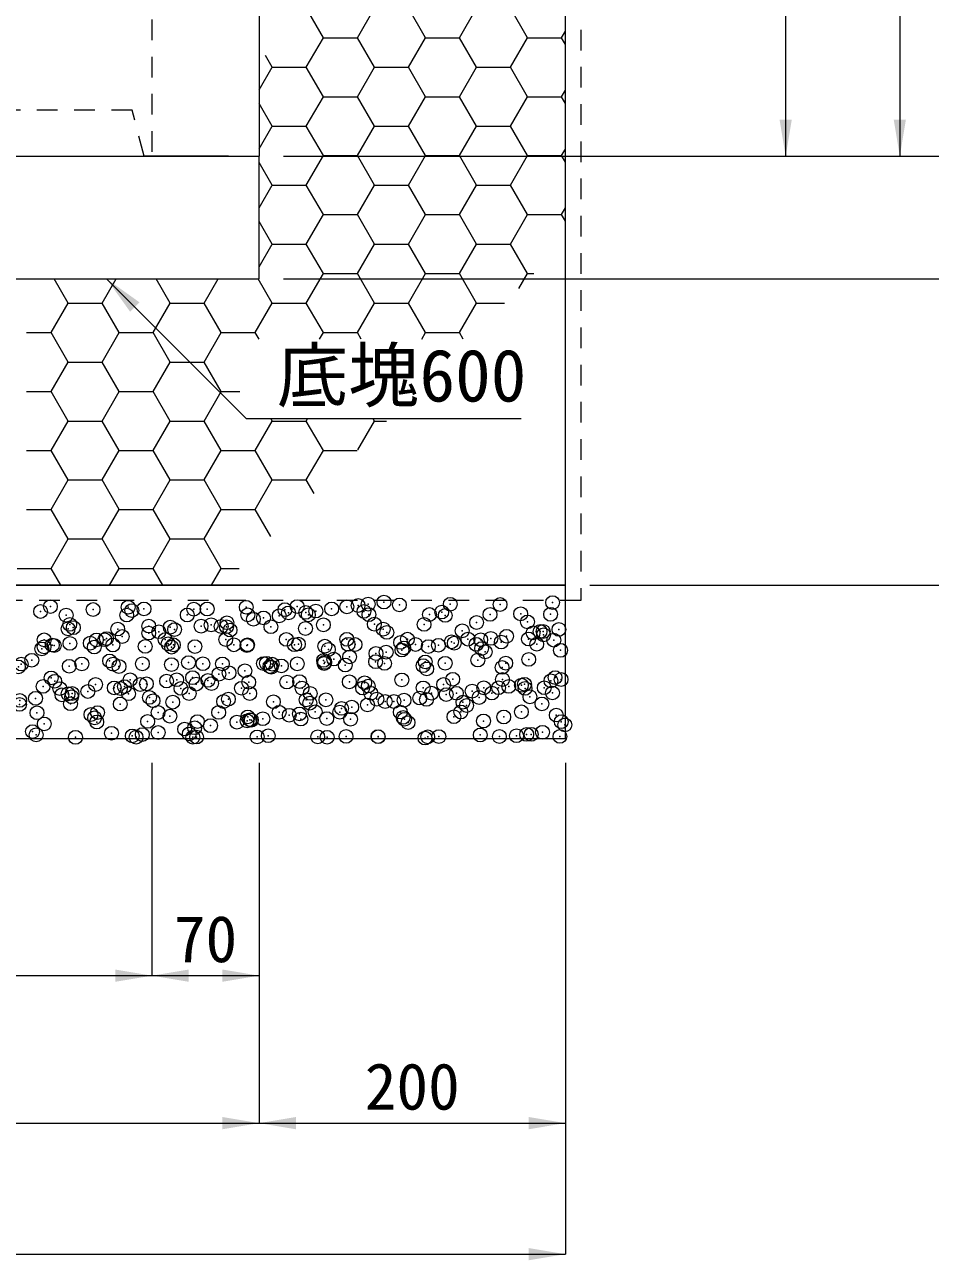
# Model space of a CAD drawing. Units: millimetres at full size. Extents: x 40781 to 122968, y -21714 to -2620.
# Drawn here: x 118220 to 118811, y -7458 to -6651 of the extents above; entities that cross this region are included whole.
import ezdxf
from ezdxf.enums import TextEntityAlignment as Align

# ---------------------------------------------------------------- set-up
doc = ezdxf.new("R2010")
doc.units = ezdxf.units.MM
doc.header["$LTSCALE"] = 18
doc.header["$PDMODE"] = 32
doc.header["$PDSIZE"] = 9
doc.linetypes.add('USER2', pattern=[1.35, 0.75, -0.6])
for name, color, linetype, lineweight in [('ハッチング', 7, 'Continuous', 5), ('寸法線', 7, 'Continuous', 9), ('本体', 2, 'Continuous', 13)]:
    doc.layers.add(name, color=color, linetype=linetype, lineweight=lineweight)
doc.styles.add('ＭＳ ゴシック', font='')
doc.styles.get('ＭＳ ゴシック').set_extended_font_data('MS Gothic')

# ---------------------------------------------------------------- blocks, each defined once
blk = doc.blocks.new('filled_arrow')
at = {"color": 0, "linetype": 'Continuous', "lineweight": -2}
blk.add_solid([(7.5, 1.25), (0, 0), (7.5, -1.25)], dxfattribs=at)

msp = doc.modelspace()

# ---------------------------------------------------------------- linework, layer by layer
at = {"layer": 'ハッチング'}
for p, q in [((118414.8, -6659.61), (118405.29, -6643.13)), ((118437.02, -6659.61), (118448.14, -6640.36)), ((118481.47, -6659.61), (118470.36, -6640.36)), ((118503.7, -6659.61), (118514.81, -6640.36)), ((118548.15, -6659.61), (118537.04, -6640.36)), ((118403.69, -6678.85), (118414.8, -6659.61)), ((118414.8, -6659.61), (118437.02, -6659.61)), ((118448.14, -6678.85), (118437.02, -6659.61)), ((118470.36, -6678.85), (118481.47, -6659.61)), ((118481.48, -6659.61), (118503.7, -6659.61)), ((118514.81, -6678.85), (118503.7, -6659.61)), ((118537.04, -6678.85), (118548.15, -6659.61)), ((118548.15, -6659.61), (118570.38, -6659.61)), ((118570.37, -6659.61), (118572.88, -6655.26)), ((118572.88, -6663.95), (118570.37, -6659.61)), ((118381.46, -6678.85), (118377.11, -6671.31)), ((118372.88, -6693.71), (118381.46, -6678.85)), ((118381.46, -6678.85), (118403.69, -6678.85)), ((118414.8, -6698.1), (118403.69, -6678.85)), ((118437.02, -6698.1), (118448.14, -6678.85)), ((118448.14, -6678.85), (118470.36, -6678.85)), ((118481.47, -6698.1), (118470.36, -6678.85)), ((118503.7, -6698.1), (118514.81, -6678.85)), ((118514.81, -6678.85), (118537.04, -6678.85)), ((118548.15, -6698.1), (118537.04, -6678.85)), ((118570.37, -6698.1), (118572.88, -6693.75)), ((118381.46, -6717.35), (118372.88, -6702.49)), ((118403.69, -6717.35), (118414.8, -6698.1)), ((118414.8, -6698.1), (118437.02, -6698.1)), ((118448.14, -6717.35), (118437.02, -6698.1)), ((118470.36, -6717.35), (118481.47, -6698.1)), ((118481.48, -6698.1), (118503.7, -6698.1)), ((118514.81, -6717.35), (118503.7, -6698.1)), ((118537.04, -6717.35), (118548.15, -6698.1)), ((118548.15, -6698.1), (118570.38, -6698.1)), ((118572.88, -6702.45), (118570.37, -6698.1)), ((118372.88, -6732.21), (118381.46, -6717.35)), ((118381.46, -6717.35), (118403.69, -6717.35)), ((118414.8, -6736.6), (118403.69, -6717.35)), ((118437.02, -6736.59), (118448.14, -6717.35)), ((118448.14, -6717.35), (118470.36, -6717.35)), ((118481.47, -6736.6), (118470.36, -6717.35)), ((118503.7, -6736.59), (118514.81, -6717.35)), ((118514.81, -6717.35), (118537.04, -6717.35)), ((118548.15, -6736.6), (118537.04, -6717.35)), ((118570.37, -6736.59), (118572.88, -6732.25)), ((118381.46, -6755.84), (118372.88, -6740.98)), ((118403.69, -6755.84), (118414.8, -6736.59)), ((118414.8, -6736.6), (118437.02, -6736.6)), ((118448.14, -6755.84), (118437.02, -6736.6)), ((118470.36, -6755.84), (118481.47, -6736.59)), ((118481.48, -6736.6), (118503.7, -6736.6)), ((118514.81, -6755.84), (118503.7, -6736.6)), ((118537.04, -6755.84), (118548.15, -6736.59)), ((118548.15, -6736.6), (118570.38, -6736.6)), ((118572.88, -6740.94), (118570.37, -6736.6)), ((118372.88, -6770.7), (118381.46, -6755.84)), ((118381.46, -6755.84), (118403.69, -6755.84)), ((118414.8, -6775.09), (118403.69, -6755.84)), ((118437.02, -6775.09), (118448.14, -6755.84)), ((118448.14, -6755.84), (118470.36, -6755.84)), ((118481.47, -6775.09), (118470.36, -6755.84)), ((118503.7, -6775.09), (118514.81, -6755.84)), ((118514.81, -6755.84), (118537.04, -6755.84)), ((118548.15, -6775.09), (118537.04, -6755.84)), ((118403.69, -6794.34), (118414.8, -6775.09)), ((118414.8, -6775.09), (118437.02, -6775.09)), ((118448.14, -6794.34), (118437.02, -6775.09)), ((118470.36, -6794.34), (118481.47, -6775.09)), ((118481.48, -6775.09), (118503.7, -6775.09)), ((118514.81, -6794.34), (118503.7, -6775.09)), ((118537.04, -6794.34), (118548.15, -6775.09)), ((118548.15, -6775.09), (118570.38, -6775.09)), ((118570.37, -6775.09), (118572.88, -6770.74)), ((118572.88, -6779.44), (118570.37, -6775.09)), ((118381.46, -6794.34), (118372.88, -6779.48)), ((118372.88, -6809.2), (118381.46, -6794.34)), ((118381.46, -6794.34), (118403.69, -6794.34)), ((118414.8, -6813.58), (118403.69, -6794.34)), ((118437.02, -6813.58), (118448.14, -6794.34)), ((118448.14, -6794.34), (118470.36, -6794.34)), ((118481.47, -6813.58), (118470.36, -6794.34)), ((118503.7, -6813.58), (118514.81, -6794.34)), ((118514.81, -6794.34), (118537.04, -6794.34)), ((118548.15, -6813.58), (118537.04, -6794.34)), ((118403.69, -6832.83), (118414.8, -6813.58)), ((118414.8, -6813.58), (118437.02, -6813.58)), ((118448.14, -6832.83), (118437.02, -6813.58)), ((118470.36, -6832.83), (118481.47, -6813.58)), ((118481.48, -6813.58), (118503.7, -6813.58)), ((118514.81, -6832.83), (118503.7, -6813.58)), ((118542.47, -6823.42), (118548.15, -6813.58)), ((118548.15, -6813.58), (118552.3, -6813.58)), ((118248.11, -6832.83), (118238.97, -6817)), ((118270.34, -6832.83), (118279.48, -6817)), ((118314.79, -6832.83), (118305.65, -6817)), ((118337.01, -6832.83), (118346.15, -6817)), ((118381.46, -6832.83), (118372.32, -6817)), ((118237, -6852.08), (118248.11, -6832.83)), ((118248.11, -6832.83), (118270.34, -6832.83)), ((118281.45, -6852.08), (118270.34, -6832.83)), ((118303.67, -6852.08), (118314.79, -6832.83)), ((118314.79, -6832.83), (118337.01, -6832.83)), ((118348.12, -6852.08), (118337.01, -6832.83)), ((118370.35, -6852.08), (118381.46, -6832.83)), ((118381.46, -6832.83), (118403.69, -6832.83)), ((118414.8, -6852.08), (118403.69, -6832.83)), ((118437.02, -6852.08), (118448.14, -6832.83)), ((118448.14, -6832.83), (118470.36, -6832.83)), ((118481.47, -6852.08), (118470.36, -6832.83)), ((118503.7, -6852.08), (118514.81, -6832.83)), ((118514.81, -6832.83), (118533.06, -6832.83)), ((118220.9, -6852.08), (118237, -6852.08)), ((118248.11, -6871.33), (118237, -6852.08)), ((118270.34, -6871.33), (118281.45, -6852.08)), ((118281.45, -6852.08), (118303.68, -6852.08)), ((118314.79, -6871.33), (118303.67, -6852.08)), ((118337.01, -6871.33), (118348.12, -6852.08)), ((118348.12, -6852.08), (118370.35, -6852.08)), ((118372.8, -6856.32), (118370.35, -6852.08)), ((118412.35, -6856.32), (118414.8, -6852.08)), ((118414.8, -6852.08), (118437.02, -6852.08)), ((118439.47, -6856.32), (118437.02, -6852.08)), ((118479.03, -6856.32), (118481.47, -6852.08)), ((118481.48, -6852.08), (118503.7, -6852.08)), ((118506.15, -6856.32), (118503.7, -6852.08)), ((118237, -6890.57), (118248.11, -6871.33)), ((118248.11, -6871.33), (118270.34, -6871.33)), ((118281.45, -6890.57), (118270.34, -6871.33)), ((118303.67, -6890.57), (118314.79, -6871.33)), ((118314.79, -6871.33), (118337.01, -6871.33)), ((118348.12, -6890.57), (118337.01, -6871.33)), ((118220.9, -6890.57), (118237, -6890.57)), ((118248.11, -6909.82), (118237, -6890.57)), ((118270.34, -6909.82), (118281.45, -6890.57)), ((118281.45, -6890.57), (118303.68, -6890.57)), ((118314.79, -6909.82), (118303.67, -6890.57)), ((118337.01, -6909.82), (118348.12, -6890.57)), ((118348.12, -6890.57), (118360.31, -6890.57)), ((118237, -6929.07), (118248.11, -6909.82)), ((118248.11, -6909.82), (118270.34, -6909.82)), ((118281.45, -6929.07), (118270.34, -6909.82)), ((118303.67, -6929.07), (118314.79, -6909.82)), ((118314.79, -6909.82), (118337.01, -6909.82)), ((118348.12, -6929.07), (118337.01, -6909.82)), ((118370.35, -6929.07), (118381.46, -6909.82)), ((118381.46, -6909.82), (118380.62, -6908.37)), ((118381.46, -6909.82), (118403.69, -6909.82)), ((118403.69, -6909.82), (118404.53, -6908.37)), ((118414.8, -6929.07), (118403.69, -6909.82)), ((118437.3, -6928.59), (118448.14, -6909.82)), ((118448.14, -6909.82), (118447.3, -6908.37)), ((118448.14, -6909.82), (118456.07, -6909.82)), ((118220.9, -6929.07), (118237, -6929.07)), ((118248.11, -6948.32), (118237, -6929.07)), ((118270.34, -6948.32), (118281.45, -6929.07)), ((118281.45, -6929.07), (118303.68, -6929.07)), ((118314.79, -6948.32), (118303.67, -6929.07)), ((118337.01, -6948.32), (118348.12, -6929.07)), ((118348.12, -6929.07), (118370.35, -6929.07)), ((118381.46, -6948.32), (118370.35, -6929.07)), ((118403.69, -6948.32), (118414.8, -6929.07)), ((118414.8, -6929.07), (118436.82, -6929.07)), ((118237, -6967.56), (118248.11, -6948.32)), ((118248.11, -6948.32), (118270.34, -6948.32)), ((118281.45, -6967.56), (118270.34, -6948.32)), ((118303.67, -6967.56), (118314.79, -6948.32)), ((118314.79, -6948.32), (118337.01, -6948.32)), ((118348.12, -6967.56), (118337.01, -6948.32)), ((118370.35, -6967.56), (118381.46, -6948.32)), ((118381.46, -6948.32), (118403.69, -6948.32)), ((118408.77, -6957.12), (118403.69, -6948.32)), ((118220.9, -6967.56), (118237, -6967.56)), ((118248.11, -6986.81), (118237, -6967.56)), ((118270.34, -6986.81), (118281.45, -6967.56)), ((118281.45, -6967.56), (118303.68, -6967.56)), ((118314.79, -6986.81), (118303.67, -6967.56)), ((118337.01, -6986.81), (118348.12, -6967.56)), ((118348.12, -6967.56), (118370.35, -6967.56)), ((118380.59, -6985.3), (118370.35, -6967.56)), ((118237, -7006.06), (118248.11, -6986.81)), ((118248.11, -6986.81), (118270.34, -6986.81)), ((118281.45, -7006.06), (118270.34, -6986.81)), ((118303.67, -7006.06), (118314.79, -6986.81)), ((118314.79, -6986.81), (118337.01, -6986.81)), ((118348.12, -7006.06), (118337.01, -6986.81)), ((118214.77, -7006.06), (118237, -7006.06)), ((118243.32, -7017), (118237, -7006.06)), ((118275.13, -7017), (118281.45, -7006.06)), ((118281.45, -7006.06), (118303.68, -7006.06)), ((118309.99, -7017), (118303.67, -7006.06)), ((118341.81, -7017), (118348.12, -7006.06)), ((118348.12, -7006.06), (118359.83, -7006.06))]:
    msp.add_line(p, q, dxfattribs=at)
at = {"layer": 'ハッチング', "linetype": 'USER2', "lineweight": 9}
msp.add_lwpolyline([(118372.88, -6217), (118582.88, -6217), (118582.88, -7027), (117422.88, -7027), (117422.88, -6217), (117632.88, -6217)], dxfattribs=at)
at = {"layer": 'ハッチング', "lineweight": 20}
msp.add_lwpolyline([(117632.88, -6227), (117432.88, -6227), (117432.88, -7017), (118572.88, -7017), (118572.88, -6227), (118372.88, -6227)], dxfattribs=at)
msp.add_lwpolyline([(117432.88, -7117), (118572.88, -7117), (118572.88, -7017), (117432.88, -7017)], close=True, dxfattribs=at)
at = {"layer": 'ハッチング'}
for p in [(118444.1, -7029.39), (118454.42, -7028.03), (118464.49, -7029.91), (118497.73, -7029.48), (118530.22, -7029.64), (118564.52, -7028.4), (118230.12, -7034.15), (118236.53, -7031), (118246.81, -7036.6), (118264.42, -7032.91), (118286.36, -7036.53), (118287.35, -7031.43), (118289.69, -7033.58), (118297.66, -7032.49), (118325.91, -7036.46), (118330.15, -7032.65), (118338.91, -7032.56), (118364.45, -7031.41), (118365.46, -7036.39), (118386.05, -7037.03), (118389.73, -7032.99), (118392.07, -7035.14), (118397.7, -7030.99), (118403.3, -7034.76), (118405.01, -7036.32), (118409.91, -7033.89), (118420.24, -7032.53), (118430.18, -7031.14), (118437.49, -7030.26), (118441.3, -7034.12), (118444.56, -7036.24), (118484.11, -7036.17), (118492.12, -7034.55), (118494.46, -7036.7), (118523.66, -7036.1), (118543.69, -7035.68), (118563.21, -7036.03), (118248.05, -7045.48), (118249.17, -7042.58), (118251.51, -7044.73), (118280.54, -7045.63), (118300.74, -7043.7), (118314.84, -7044.4), (118317.68, -7046.03), (118334.93, -7043.76), (118341.54, -7042.89), (118348.08, -7043.97), (118351.56, -7044.14), (118351.86, -7041.53), (118353.9, -7046.28), (118369.11, -7039.26), (118375.72, -7038.39), (118380.57, -7044.13), (118403.12, -7045.26), (118414.87, -7042.89), (118448.11, -7042.47), (118453.94, -7045.7), (118480.6, -7042.63), (118514.9, -7041.39), (118548.15, -7040.97), (118568.69, -7045.87), (118232.44, -7052.71), (118266.56, -7052.76), (118271.99, -7052.64), (118273.17, -7051.89), (118283.49, -7050.53), (118300.74, -7048.26), (118307.35, -7047.39), (118311.53, -7052.57), (118351.08, -7052.5), (118390.63, -7052.42), (118430.18, -7052.35), (118456.28, -7047.84), (118469.73, -7052.28), (118498.53, -7053.95), (118505.51, -7046.82), (118509.28, -7052.21), (118517.57, -7052.6), (118524.18, -7051.73), (118531.02, -7054.11), (118534.5, -7050.37), (118548.83, -7052.14), (118551.75, -7048.1), (118556.33, -7047.26), (118558.36, -7047.23), (118558.67, -7049.4), (118565.32, -7052.87), (118230.92, -7058.62), (118232.37, -7057.26), (118237.79, -7056.12), (118238.98, -7056.39), (118249.31, -7055.03), (118262.56, -7054.85), (118265.22, -7057.39), (118277.34, -7056.05), (118298.46, -7056.96), (118313.38, -7055.29), (118315.72, -7057.43), (118316.89, -7055.98), (118330.95, -7057.12), (118356.44, -7055.91), (118364.94, -7056.41), (118365.25, -7055.88), (118395.99, -7055.84), (118398.5, -7055.46), (118415.76, -7056.85), (118418.1, -7058.99), (118430.98, -7055.61), (118435.54, -7055.76), (118449.19, -7061.6), (118455.81, -7060.73), (118465.29, -7054.38), (118466.13, -7059.37), (118467.33, -7057.97), (118475.09, -7055.69), (118483.38, -7057.1), (118489.99, -7056.23), (118500.32, -7054.87), (118514.64, -7055.62), (118518.15, -7058.4), (118520.49, -7060.55), (118554.19, -7055.55), (118569.72, -7059.53), (118215.6, -7070.37), (118217.52, -7068.48), (118224.38, -7066), (118248.85, -7069.95), (118257.07, -7068.41), (118275.2, -7066.43), (118277.54, -7068.58), (118281.34, -7070.1), (118296.62, -7068.33), (118315.64, -7068.87), (118326.77, -7067.56), (118336.17, -7068.26), (118348.88, -7068.44), (118375.72, -7068.19), (118377.59, -7067.99), (118379.93, -7070.14), (118381.37, -7068.6), (118387.43, -7069.73), (118397.76, -7068.37), (118415.01, -7066.1), (118415.27, -7068.12), (118415.67, -7067.36), (118421.62, -7065.23), (118429.15, -7069.11), (118431.94, -7063.87), (118448.91, -7066.94), (118454.82, -7068.05), (118479.97, -7069.55), (118481.4, -7067.1), (118494.37, -7067.98), (118515.7, -7065.86), (118533.92, -7067.9), (118548.95, -7065.44), (118237.02, -7077.58), (118329.39, -7077.37), (118346.64, -7075.1), (118353.25, -7074.23), (118363.57, -7072.87), (118380.82, -7070.6), (118482.31, -7071.7), (118499.33, -7078.42), (118531.54, -7070.67), (118566.12, -7077.34), (118231.72, -7083.09), (118239.36, -7079.72), (118242.69, -7084.51), (118261.02, -7086.37), (118266.02, -7081.86), (118278.27, -7084.1), (118282.24, -7084.44), (118284.88, -7083.23), (118288.59, -7078.7), (118295.2, -7081.87), (118299.26, -7081.43), (118312.45, -7079.6), (118319.06, -7078.73), (118321.79, -7084.37), (118331.75, -7081.59), (118339.41, -7079.14), (118341.75, -7081.28), (118361.34, -7084.3), (118366.05, -7080.35), (118390.98, -7080.26), (118399.3, -7079.93), (118400.89, -7084.23), (118431.78, -7080.08), (118440.44, -7084.15), (118441.79, -7080.7), (118444.13, -7082.84), (118466.09, -7078.85), (118479.99, -7084.08), (118493.36, -7081.82), (118512.03, -7086.21), (118519.54, -7084.01), (118529.28, -7083.94), (118531.82, -7078.58), (118535.89, -7083.07), (118544.18, -7082.26), (118546.21, -7081.71), (118546.52, -7084.4), (118559.09, -7083.94), (118563.46, -7079.44), (118570.07, -7078.57), (118216.51, -7092.23), (118226.83, -7090.88), (118244.08, -7088.6), (118248.05, -7087.93), (118249.65, -7094.42), (118250.41, -7089.85), (118250.69, -7087.73), (118282.14, -7094.58), (118287.6, -7087.85), (118301.23, -7090.28), (118303.57, -7092.43), (118316.44, -7093.34), (118327.15, -7087.78), (118349.68, -7092.92), (118352.8, -7091.41), (118366.7, -7087.71), (118382.17, -7093.07), (118403.62, -7091.84), (118405.96, -7093.99), (118406.25, -7087.64), (118416.47, -7091.84), (118445.8, -7087.57), (118449.71, -7091.41), (118455.18, -7092.97), (118460.9, -7092.94), (118467.51, -7092.07), (118477.84, -7090.71), (118482.2, -7091.57), (118485.35, -7087.49), (118495.09, -7088.44), (118501.7, -7087.57), (118506, -7093.4), (118516.5, -7090.33), (118524.9, -7087.42), (118549.75, -7089.91), (118557.57, -7094.53), (118564.44, -7087.35), (118216.4, -7094.84), (118227.78, -7100.28), (118263.05, -7101.43), (118267.33, -7100.21), (118306.88, -7100.14), (118314.62, -7102.55), (118346.43, -7100.06), (118385.98, -7099.99), (118392.53, -7101.94), (118399.14, -7101.07), (118409.47, -7099.71), (118425.53, -7099.92), (118426.72, -7097.44), (118433.33, -7096.57), (118443.65, -7095.21), (118465.08, -7099.85), (118504.63, -7099.78), (118508.34, -7095.55), (118544.18, -7099.71), (118566.92, -7101.81), (118232.52, -7107.56), (118265.39, -7103.58), (118266.82, -7106.33), (118300.06, -7105.9), (118330.77, -7110.07), (118332.55, -7106.06), (118341.1, -7108.71), (118358.35, -7106.44), (118364.96, -7105.57), (118365.44, -7102.99), (118366.85, -7104.82), (118367.78, -7105.14), (118375.28, -7104.21), (118400.1, -7104.4), (118417.01, -7104.11), (118432.58, -7104.55), (118466.89, -7103.32), (118467.82, -7104.55), (118470.16, -7106.7), (118500.13, -7102.89), (118519.39, -7105.67), (118532.62, -7103.05), (118570.21, -7106.11), (118572.55, -7108.25), (118224.87, -7112.58), (118227.22, -7114.72), (118252.95, -7116.32), (118276.44, -7113.7), (118289.98, -7115.44), (118292.5, -7116.24), (118296.59, -7114.57), (118306.91, -7113.21), (118324.16, -7110.94), (118327.26, -7114.14), (118329.6, -7116.28), (118332.05, -7116.17), (118371.6, -7116.1), (118378.83, -7115.26), (118411.15, -7116.03), (118417.27, -7116.31), (118429.65, -7115.7), (118450.51, -7115.88), (118450.7, -7115.96), (118481.21, -7116.82), (118483, -7116.04), (118490.25, -7115.88), (118517.3, -7114.8), (118529.8, -7115.81), (118540.98, -7115.28), (118547.6, -7114.41), (118550.55, -7114.38), (118557.92, -7113.05), (118569.35, -7115.74)]:
    msp.add_point(p, dxfattribs=at)
at = {"layer": '寸法線'}
for p, q in [((118791.32, -6037), (118791.32, -6737)), ((118716.77, -6737), (118716.77, -6227)), ((118388.88, -6737), (118791.32, -6737)), ((118388.88, -6737), (118866, -6737)), ((118388.88, -6737), (118716.77, -6737)), ((118388.88, -6737), (118866, -6737)), ((118388.88, -6817), (118866, -6817)), ((118388.88, -6817), (118866, -6817)), ((118588.88, -7017), (118866, -7017)), ((118302.88, -7133), (118302.88, -7271.92)), ((118302.88, -7133), (118302.88, -7271.92)), ((118372.88, -7133), (118372.88, -7368.19)), ((118372.88, -7133), (118372.88, -7368.19)), ((118372.88, -7133), (118372.88, -7271.92)), ((118572.88, -7133), (118572.88, -7368.19)), ((118572.88, -7133), (118572.88, -7453.73)), ((117702.88, -7271.92), (118302.88, -7271.92)), ((118302.88, -7271.92), (118372.88, -7271.92)), ((117632.88, -7368.19), (118372.88, -7368.19)), ((118372.88, -7368.19), (118572.88, -7368.19)), ((117432.88, -7453.73), (118572.88, -7453.73))]:
    msp.add_line(p, q, dxfattribs=at)
msp.add_lwpolyline([(118273.24, -6817), (118364.39, -6908.16), (118543.93, -6908.16)], dxfattribs=at)
at = {"layer": '本体', "linetype": 'USER2'}
msp.add_line((118302.88, -6040.21), (118302.88, -6737), dxfattribs=at)
at = {"layer": '本体', "linetype": 'USER2', "lineweight": 9}
for p, q in [((118289.88, -6707), (117715.88, -6707)), ((118297.88, -6737), (118289.88, -6707))]:
    msp.add_line(p, q, dxfattribs=at)
at = {"layer": '本体'}
for p, q in [((117632.88, -6737), (118372.88, -6737)), ((117707.88, -6737), (118297.88, -6737)), ((118352.88, -6737), (118297.88, -6737)), ((118372.88, -6817), (118372.88, -6737)), ((117632.88, -6817), (118372.88, -6817))]:
    msp.add_line(p, q, dxfattribs=at)
msp.add_lwpolyline([(118435.38, -6102), (118372.88, -6167), (118372.88, -6737)], dxfattribs=at)

# ---------------------------------------------------------------- block references
at = {"layer": '寸法線'}
for p, xscale, yscale, rotation in [((118716.77, -6737), 3.2, 3.2, 90), ((118791.32, -6737), 3.2, 3.2, 90), ((118273.24, -6817), 3.47, 3.47, 315), ((118302.88, -7271.92), 3.2, 3.2, 180), ((118372.88, -7271.92), 3.2, 3.2, 180), ((118372.88, -7368.19), 3.2, 3.2, 180), ((118572.88, -7368.19), 3.2, 3.2, 180), ((118572.88, -7453.73), 3.2, 3.2, 180)]:
    msp.add_blockref('filled_arrow', p, dxfattribs=dict(at, xscale=xscale, yscale=yscale, rotation=rotation))
at = {"layer": '寸法線', "xscale": 3.2, "yscale": 3.2}
for p in [(118302.88, -7271.92), (118372.88, -7368.19)]:
    msp.add_blockref('filled_arrow', p, dxfattribs=at)

# ---------------------------------------------------------------- texts
at = {"layer": '寸法線', "style": 'ＭＳ ゴシック'}
msp.add_text('底塊600', height=34.18, dxfattribs=at).set_placement((118384.39, -6862.95), align=Align.TOP_LEFT)
for s, p in [('70', (118337.88, -7247.92)), ('200', (118472.88, -7344.19))]:
    msp.add_text(s, height=30.38, dxfattribs=at).set_placement(p, align=Align.MIDDLE_CENTER)

doc.saveas('drawing.dxf')
